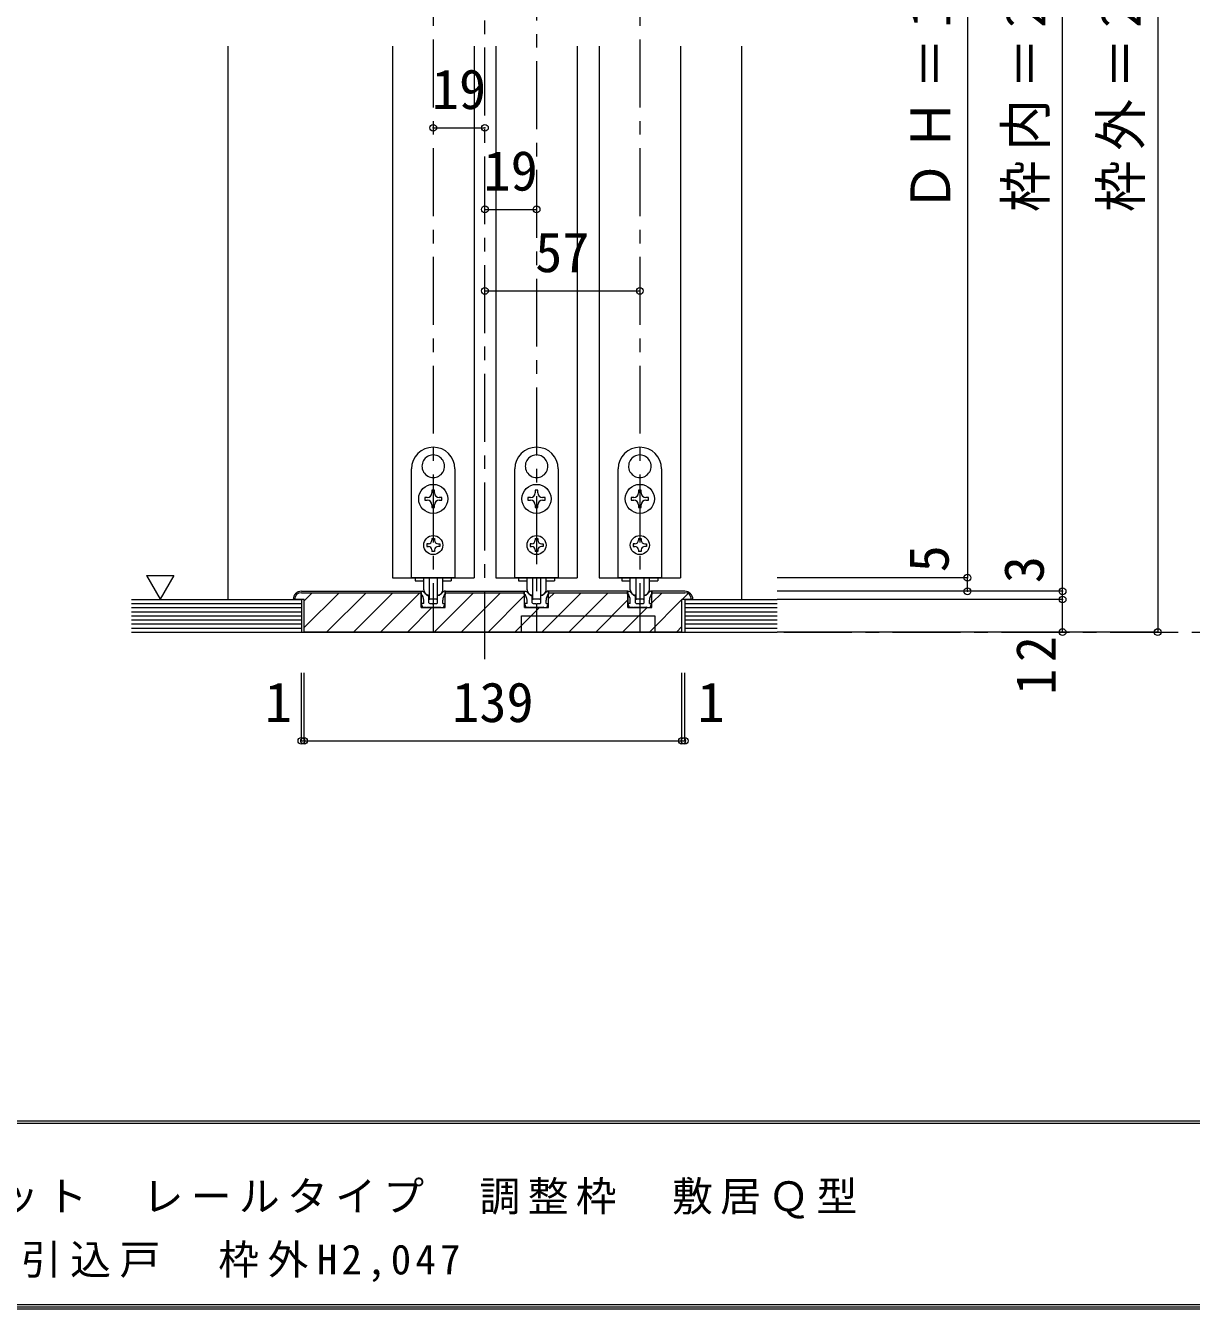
# Model space of a CAD drawing. Units: millimetres at full size, sheet at 1:5. Extents: x -957 to 993, y -689 to 708.
# Drawn here: x -528.4 to -99.6, y -689.1 to -216.9 of the extents above; entities that cross this region are included whole.
import ezdxf
from ezdxf.enums import TextEntityAlignment as Align

# ---------------------------------------------------------------- set-up
doc = ezdxf.new("R2010")
doc.units = ezdxf.units.MM
doc.header["$LTSCALE"] = 5
doc.header["$PDMODE"] = 32
doc.header["$PDSIZE"] = 2.5
doc.linetypes.add('CHAIN1', pattern=[8, 5, -1, 1, -1])
doc.layers.add('0-B_寸法', color=7, linetype='Continuous', lineweight=9)
doc.layers.add('F-1_枠', color=6, linetype='Continuous', lineweight=9)
doc.styles.add('ＭＳ ゴシック', font='')
doc.styles.get('ＭＳ ゴシック').set_extended_font_data('MS Gothic')

msp = doc.modelspace()

# ---------------------------------------------------------------- linework, layer by layer
at = {"layer": '0-B_寸法', "linetype": 'CHAIN1'}
for p, q in [((-359.481, -449.942), (-359.481, 68.058)), ((-378.481, 18.058), (-378.481, -439.942)), ((-302.481, 18.058), (-302.481, -439.942)), ((-340.481, 10.058), (-340.481, -439.942)), ((-489.481, -439.942), (-92.981, -439.942))]:
    msp.add_line(p, q, dxfattribs=at)
at = {"layer": '0-B_寸法'}
for p, q in [((-146.981, -424.942), (-146.981, 10.058)), ((-111.981, 10.058), (-111.981, -439.942)), ((-181.981, -19.942), (-181.981, -419.942)), ((-453.981, -427.942), (-453.981, -224.442)), ((-393.481, -224.442), (-393.481, -419.942)), ((-363.481, -224.442), (-363.481, -419.942)), ((-355.481, -224.442), (-355.481, -419.942)), ((-325.481, -224.442), (-325.481, -419.942)), ((-317.481, -224.442), (-317.481, -419.942)), ((-287.481, -224.442), (-287.481, -419.942)), ((-264.981, -427.942), (-264.981, -224.442)), ((-378.58, -374.793), (-378.481, -374.892)), ((-378.382, -374.793), (-378.481, -374.892)), ((-340.58, -374.793), (-340.481, -374.892)), ((-340.382, -374.793), (-340.481, -374.892)), ((-302.58, -374.793), (-302.481, -374.892)), ((-302.382, -374.793), (-302.481, -374.892)), ((-382.124, -380.931), (-381.989, -380.967)), ((-382.025, -381.102), (-381.989, -380.967)), ((-374.839, -380.931), (-374.974, -380.967)), ((-374.938, -381.102), (-374.974, -380.967)), ((-344.124, -380.931), (-343.989, -380.967)), ((-344.025, -381.102), (-343.989, -380.967)), ((-336.839, -380.931), (-336.974, -380.967)), ((-336.938, -381.102), (-336.974, -380.967)), ((-306.124, -380.931), (-305.989, -380.967)), ((-306.025, -381.102), (-305.989, -380.967)), ((-298.839, -380.931), (-298.974, -380.967)), ((-298.938, -381.102), (-298.974, -380.967)), ((-381.631, -390.442), (-381.631, -391.442)), ((-380.681, -390.442), (-381.631, -390.442)), ((-381.631, -391.442), (-380.681, -391.442)), ((-377.981, -388.742), (-377.981, -387.792)), ((-343.631, -390.442), (-343.631, -391.442)), ((-342.681, -390.442), (-343.631, -390.442)), ((-343.631, -391.442), (-342.681, -391.442)), ((-339.981, -388.742), (-339.981, -387.792)), ((-305.631, -390.442), (-305.631, -391.442)), ((-304.681, -390.442), (-305.631, -390.442)), ((-305.631, -391.442), (-304.681, -391.442)), ((-301.981, -388.742), (-301.981, -387.792)), ((-378.981, -393.142), (-378.981, -394.092)), ((-378.981, -394.092), (-377.981, -394.092)), ((-377.981, -394.092), (-377.981, -393.142)), ((-340.981, -393.142), (-340.981, -394.092)), ((-340.981, -394.092), (-339.981, -394.092)), ((-339.981, -394.092), (-339.981, -393.142)), ((-302.981, -393.142), (-302.981, -394.092)), ((-302.981, -394.092), (-301.981, -394.092)), ((-301.981, -394.092), (-301.981, -393.142)), ((-378.981, -405.542), (-378.981, -406.142)), ((-378.981, -405.542), (-377.981, -405.542)), ((-377.981, -405.542), (-377.981, -406.142)), ((-340.981, -405.542), (-340.981, -406.142)), ((-340.981, -405.542), (-339.981, -405.542)), ((-339.981, -405.542), (-339.981, -406.142)), ((-302.981, -405.542), (-302.981, -406.142)), ((-302.981, -405.542), (-301.981, -405.542)), ((-301.981, -405.542), (-301.981, -406.142)), ((-380.881, -407.442), (-380.881, -408.442)), ((-380.281, -407.442), (-380.881, -407.442)), ((-380.881, -408.442), (-380.281, -408.442)), ((-378.981, -409.742), (-378.981, -410.342)), ((-377.981, -410.342), (-378.981, -410.342)), ((-377.981, -409.742), (-377.981, -410.342)), ((-376.681, -407.442), (-376.081, -407.442)), ((-376.081, -408.442), (-376.681, -408.442)), ((-376.081, -407.442), (-376.081, -408.442)), ((-342.881, -407.442), (-342.881, -408.442)), ((-342.281, -407.442), (-342.881, -407.442)), ((-342.881, -408.442), (-342.281, -408.442)), ((-340.981, -409.742), (-340.981, -410.342)), ((-339.981, -410.342), (-340.981, -410.342)), ((-339.981, -409.742), (-339.981, -410.342)), ((-338.681, -407.442), (-338.081, -407.442)), ((-338.081, -408.442), (-338.681, -408.442)), ((-338.081, -407.442), (-338.081, -408.442)), ((-304.881, -407.442), (-304.881, -408.442)), ((-304.281, -407.442), (-304.881, -407.442)), ((-304.881, -408.442), (-304.281, -408.442)), ((-302.981, -409.742), (-302.981, -410.342)), ((-301.981, -410.342), (-302.981, -410.342)), ((-301.981, -409.742), (-301.981, -410.342)), ((-300.681, -407.442), (-300.081, -407.442)), ((-300.081, -408.442), (-300.681, -408.442)), ((-300.081, -407.442), (-300.081, -408.442)), ((-483.917, -419.129), (-478.917, -427.789)), ((-393.481, -419.942), (-363.481, -419.942)), ((-385.081, -419.942), (-385.081, -421.142)), ((-381.981, -424.363), (-381.981, -419.942)), ((-379.981, -419.942), (-379.981, -427.563)), ((-376.981, -419.942), (-376.981, -427.563)), ((-374.981, -424.363), (-374.981, -419.942)), ((-371.881, -419.942), (-371.881, -421.142)), ((-355.481, -419.942), (-325.481, -419.942)), ((-347.081, -419.942), (-347.081, -421.142)), ((-343.981, -424.363), (-343.981, -419.942)), ((-341.981, -419.942), (-341.981, -427.563)), ((-338.981, -419.942), (-338.981, -427.563)), ((-336.981, -424.363), (-336.981, -419.942)), ((-333.881, -419.942), (-333.881, -421.142)), ((-317.481, -419.942), (-287.481, -419.942)), ((-309.081, -419.942), (-309.081, -421.142)), ((-305.981, -424.363), (-305.981, -419.942)), ((-303.981, -419.942), (-303.981, -427.563)), ((-300.981, -419.942), (-300.981, -427.563)), ((-298.981, -424.363), (-298.981, -419.942)), ((-295.881, -419.942), (-295.881, -421.142)), ((-181.981, -419.942), (-251.981, -419.942)), ((-181.981, -424.942), (-181.981, -419.942)), ((-426.981, -424.942), (-382.881, -424.942)), ((-385.081, -421.142), (-381.949, -421.142)), ((-382.881, -430.942), (-382.881, -424.942)), ((-375.014, -421.142), (-371.881, -421.142)), ((-373.981, -424.942), (-374.524, -424.942)), ((-374.081, -424.942), (-344.881, -424.942)), ((-374.081, -430.942), (-374.081, -424.942)), ((-373.981, -425.942), (-373.981, -424.942)), ((-347.081, -421.142), (-343.949, -421.142)), ((-344.881, -430.942), (-344.881, -424.942)), ((-337.014, -421.142), (-333.881, -421.142)), ((-335.981, -424.942), (-336.524, -424.942)), ((-336.081, -430.942), (-336.081, -424.942)), ((-306.881, -424.942), (-336.081, -424.942)), ((-335.981, -425.942), (-335.981, -424.942)), ((-309.081, -421.142), (-305.949, -421.142)), ((-306.881, -430.942), (-306.881, -424.942)), ((-299.014, -421.142), (-295.881, -421.142)), ((-297.981, -424.942), (-298.524, -424.942)), ((-298.081, -430.942), (-298.081, -424.942)), ((-285.981, -424.942), (-298.081, -424.942)), ((-297.981, -425.942), (-297.981, -424.942)), ((-146.981, -424.942), (-251.981, -424.942)), ((-181.981, -424.942), (-251.981, -424.942)), ((-146.981, -427.942), (-146.981, -424.942)), ((-489.481, -427.942), (-426.981, -427.942)), ((-489.481, -429.442), (-426.981, -429.442)), ((-425.981, -427.942), (-429.981, -427.942)), ((-426.981, -425.442), (-382.881, -425.442)), ((-426.981, -427.942), (-426.981, -439.942)), ((-425.981, -428.416), (-423.008, -425.442)), ((-425.981, -438.315), (-413.108, -425.442)), ((-425.981, -439.942), (-425.981, -427.942)), ((-417.709, -439.942), (-403.209, -425.442)), ((-407.809, -439.942), (-393.309, -425.442)), ((-397.91, -439.942), (-383.41, -425.442)), ((-382.881, -425.383), (-382.881, -430.942)), ((-381.981, -429.442), (-382.581, -429.442)), ((-380.819, -426.354), (-382.085, -425.089)), ((-381.981, -429.442), (-381.981, -428.178)), ((-380.607, -426.442), (-380.281, -426.442)), ((-380.081, -429.142), (-380.081, -426.642)), ((-379.781, -429.442), (-378.781, -429.442)), ((-377.281, -427.863), (-379.681, -427.863)), ((-378.781, -429.442), (-378.481, -429.742)), ((-378.481, -429.742), (-378.181, -429.442)), ((-378.181, -429.442), (-377.181, -429.442)), ((-378.111, -439.942), (-363.611, -425.442)), ((-376.881, -429.142), (-376.881, -426.642)), ((-376.356, -426.442), (-376.681, -426.442)), ((-376.143, -426.354), (-374.878, -425.089)), ((-374.981, -429.442), (-374.981, -428.178)), ((-374.981, -429.442), (-374.381, -429.442)), ((-374.081, -430.942), (-374.081, -425.383)), ((-374.081, -425.442), (-344.881, -425.442)), ((-368.211, -439.942), (-353.711, -425.442)), ((-358.312, -439.942), (-344.881, -426.512)), ((-344.881, -430.942), (-344.881, -425.442)), ((-343.981, -429.442), (-344.581, -429.442)), ((-342.819, -426.354), (-344.085, -425.089)), ((-343.981, -429.442), (-343.981, -428.178)), ((-342.607, -426.442), (-342.281, -426.442)), ((-342.081, -429.142), (-342.081, -426.642)), ((-341.781, -429.442), (-340.781, -429.442)), ((-339.281, -427.863), (-341.681, -427.863)), ((-340.781, -429.442), (-340.481, -429.742)), ((-340.481, -429.742), (-340.181, -429.442)), ((-340.181, -429.442), (-339.181, -429.442)), ((-338.881, -429.142), (-338.881, -426.642)), ((-338.356, -426.442), (-338.681, -426.442)), ((-338.513, -439.942), (-324.013, -425.442)), ((-338.143, -426.354), (-336.878, -425.089)), ((-336.981, -429.442), (-336.981, -428.178)), ((-336.981, -429.442), (-336.381, -429.442)), ((-336.081, -425.442), (-306.881, -425.442)), ((-336.081, -430.942), (-336.081, -425.442)), ((-336.081, -427.611), (-333.912, -425.442)), ((-328.613, -439.942), (-314.113, -425.442)), ((-318.714, -439.942), (-306.881, -428.11)), ((-306.881, -425.383), (-306.881, -430.942)), ((-305.981, -429.442), (-306.581, -429.442)), ((-304.819, -426.354), (-306.085, -425.089)), ((-305.981, -429.442), (-305.981, -428.178)), ((-304.607, -426.442), (-304.281, -426.442)), ((-304.081, -429.142), (-304.081, -426.642)), ((-303.781, -429.442), (-302.781, -429.442)), ((-301.281, -427.863), (-303.681, -427.863)), ((-302.781, -429.442), (-302.481, -429.742)), ((-302.481, -429.742), (-302.181, -429.442)), ((-302.181, -429.442), (-301.181, -429.442)), ((-300.881, -429.142), (-300.881, -426.642)), ((-300.356, -426.442), (-300.681, -426.442)), ((-300.143, -426.354), (-298.878, -425.089)), ((-298.981, -429.442), (-298.981, -428.178)), ((-298.981, -429.442), (-298.381, -429.442)), ((-298.915, -439.942), (-286.981, -428.009)), ((-298.081, -430.942), (-298.081, -425.383)), ((-298.081, -425.442), (-285.981, -425.442)), ((-298.081, -429.209), (-294.314, -425.442)), ((-282.981, -427.942), (-286.981, -427.942)), ((-286.981, -439.942), (-286.981, -427.942)), ((-286.915, -427.942), (-284.743, -425.77)), ((-285.981, -427.942), (-251.981, -427.942)), ((-285.981, -427.942), (-285.981, -439.942)), ((-285.981, -429.442), (-251.981, -429.442)), ((-146.981, -427.942), (-251.981, -427.942)), ((-146.981, -439.942), (-146.981, -427.942)), ((-489.481, -430.942), (-426.981, -430.942)), ((-489.481, -432.442), (-426.981, -432.442)), ((-489.481, -433.942), (-426.981, -433.942)), ((-388.01, -439.942), (-379.01, -430.942)), ((-382.881, -430.942), (-374.081, -430.942)), ((-376.181, -430.942), (-380.781, -430.942)), ((-375.981, -430.742), (-376.181, -430.942)), ((-375.781, -430.942), (-375.981, -430.742)), ((-375.781, -430.942), (-374.681, -430.942)), ((-374.681, -430.942), (-374.195, -429.716)), ((-348.412, -439.942), (-339.412, -430.942)), ((-344.881, -430.942), (-336.081, -430.942)), ((-338.181, -430.942), (-342.781, -430.942)), ((-337.981, -430.742), (-338.181, -430.942)), ((-337.781, -430.942), (-337.981, -430.742)), ((-337.781, -430.942), (-336.681, -430.942)), ((-336.681, -430.942), (-336.195, -429.716)), ((-308.814, -439.942), (-299.814, -430.942)), ((-306.881, -430.942), (-298.081, -430.942)), ((-300.181, -430.942), (-304.781, -430.942)), ((-299.981, -430.742), (-300.181, -430.942)), ((-299.781, -430.942), (-299.981, -430.742)), ((-299.781, -430.942), (-298.681, -430.942)), ((-298.681, -430.942), (-298.195, -429.716)), ((-285.981, -430.942), (-251.981, -430.942)), ((-285.981, -432.442), (-251.981, -432.442)), ((-285.981, -433.942), (-251.981, -433.942)), ((-489.481, -435.442), (-426.981, -435.442)), ((-489.481, -436.942), (-426.981, -436.942)), ((-489.481, -438.442), (-426.981, -438.442)), ((-289.015, -439.942), (-286.981, -437.908)), ((-285.981, -435.442), (-251.981, -435.442)), ((-285.981, -436.942), (-251.981, -436.942)), ((-285.981, -438.442), (-251.981, -438.442)), ((-489.481, -439.942), (-251.981, -439.942)), ((-286.981, -439.942), (-425.981, -439.942)), ((-111.981, -439.942), (-251.981, -439.942))]:
    msp.add_line(p, q, dxfattribs=at)
at = {"layer": '0-B_寸法', "color": 4}
for p, q in [((-378.481, -254.442), (-359.481, -254.442)), ((-359.481, -284.442), (-340.481, -284.442)), ((-359.481, -314.442), (-302.481, -314.442)), ((-426.981, -479.942), (-426.981, -454.942)), ((-425.981, -479.942), (-425.981, -454.942)), ((-286.981, -479.942), (-286.981, -454.942)), ((-285.981, -479.942), (-285.981, -454.942)), ((-426.981, -479.942), (-425.981, -479.942)), ((-425.981, -479.942), (-286.981, -479.942)), ((-286.981, -479.942), (-285.981, -479.942))]:
    msp.add_line(p, q, dxfattribs=at)
at = {"layer": '0-B_寸法'}
for points in [[(-370.481, -379.942), (-370.481, -419.942), (-386.481, -419.942), (-386.481, -379.942)], [(-332.481, -379.942), (-332.481, -419.942), (-348.481, -419.942), (-348.481, -379.942)], [(-294.481, -379.942), (-294.481, -419.942), (-310.481, -419.942), (-310.481, -379.942)], [(-377.981, -387.792), (-378.981, -387.792), (-378.981, -388.742)], [(-376.281, -391.442), (-375.331, -391.442), (-375.331, -390.442), (-376.281, -390.442)], [(-339.981, -387.792), (-340.981, -387.792), (-340.981, -388.742)], [(-338.281, -391.442), (-337.331, -391.442), (-337.331, -390.442), (-338.281, -390.442)], [(-301.981, -387.792), (-302.981, -387.792), (-302.981, -388.742)], [(-300.281, -391.442), (-299.331, -391.442), (-299.331, -390.442), (-300.281, -390.442)], [(-483.917, -419.129), (-473.917, -419.129), (-478.917, -427.789)], [(-382.981, -425.942), (-382.981, -424.942), (-382.438, -424.942)], [(-344.981, -425.942), (-344.981, -424.942), (-344.438, -424.942)], [(-306.981, -425.942), (-306.981, -424.942), (-306.438, -424.942)], [(-381.181, -430.942), (-382.281, -430.942), (-382.767, -429.716)], [(-381.181, -430.942), (-380.981, -430.742), (-380.781, -430.942)], [(-345.981, -439.942), (-345.981, -433.942), (-296.981, -433.942), (-296.981, -439.942)], [(-343.181, -430.942), (-344.281, -430.942), (-344.767, -429.716)], [(-343.181, -430.942), (-342.981, -430.742), (-342.781, -430.942)], [(-305.181, -430.942), (-306.281, -430.942), (-306.767, -429.716)], [(-305.181, -430.942), (-304.981, -430.742), (-304.781, -430.942)]]:
    msp.add_lwpolyline(points, dxfattribs=at)
for centre, radius in [((-378.481, -390.942), 5.35), ((-340.481, -390.942), 5.35), ((-302.481, -390.942), 5.35), ((-378.481, -407.942), 3.5), ((-340.481, -407.942), 3.5), ((-302.481, -407.942), 3.5)]:
    msp.add_circle(centre, radius, dxfattribs=at)
for centre, radius, start, end in [((-378.481, -379.942), 8, 0, 180), ((-340.481, -379.942), 8, 0, 180), ((-302.481, -379.942), 8, 0, 180), ((-378.481, -378.942), 4.15, 91.3645, 208.6355), ((-378.481, -378.942), 4.15, 331.3645, 88.6355), ((-340.481, -378.942), 4.15, 91.3645, 208.6355), ((-340.481, -378.942), 4.15, 331.3645, 88.6355), ((-302.481, -378.942), 4.15, 91.3645, 208.6355), ((-302.481, -378.942), 4.15, 331.3645, 88.6355), ((-378.481, -378.942), 4.15, 211.3645, 328.6355), ((-340.481, -378.942), 4.15, 211.3645, 328.6355), ((-302.481, -378.942), 4.15, 211.3645, 328.6355), ((-380.681, -388.742), 1.7, 270, 0), ((-380.681, -393.142), 1.7, 0, 90), ((-376.281, -388.742), 1.7, 180, 270), ((-376.281, -393.142), 1.7, 90, 180), ((-342.681, -388.742), 1.7, 270, 0), ((-342.681, -393.142), 1.7, 0, 90), ((-338.281, -388.742), 1.7, 180, 270), ((-338.281, -393.142), 1.7, 90, 180), ((-304.681, -388.742), 1.7, 270, 0), ((-304.681, -393.142), 1.7, 0, 90), ((-300.281, -388.742), 1.7, 180, 270), ((-300.281, -393.142), 1.7, 90, 180), ((-380.281, -406.142), 1.3, 270, 0), ((-380.281, -409.742), 1.3, 0, 90), ((-376.681, -406.142), 1.3, 180, 270), ((-376.681, -409.742), 1.3, 90, 180), ((-342.281, -406.142), 1.3, 270, 0), ((-342.281, -409.742), 1.3, 0, 90), ((-338.681, -406.142), 1.3, 180, 270), ((-338.681, -409.742), 1.3, 90, 180), ((-304.281, -406.142), 1.3, 270, 0), ((-304.281, -409.742), 1.3, 0, 90), ((-300.681, -406.142), 1.3, 180, 270), ((-300.681, -409.742), 1.3, 90, 180), ((-426.981, -427.942), 3, 90, 180), ((-382.438, -425.442), 0.5, 45, 90), ((-379.981, -424.363), 2, 180, 264.78409), ((-376.981, -424.363), 2, 275.21591, 0), ((-374.524, -425.442), 0.5, 90, 135), ((-344.438, -425.442), 0.5, 45, 90), ((-341.981, -424.363), 2, 180, 264.78409), ((-338.981, -424.363), 2, 275.21591, 0), ((-336.524, -425.442), 0.5, 90, 135), ((-306.438, -425.442), 0.5, 45, 90), ((-303.981, -424.363), 2, 180, 264.78409), ((-300.981, -424.363), 2, 275.21591, 0), ((-298.524, -425.442), 0.5, 90, 135), ((-285.981, -427.942), 3, 0, 90), ((-426.981, -427.942), 2.5, 90, 180), ((-384.981, -428.178), 3, 0, 48.19), ((-382.581, -429.642), 0.2, 90, 201.616), ((-380.607, -426.142), 0.3, 225, 270), ((-380.281, -426.642), 0.2, 0, 90), ((-380.181, -426.554), 0.2, 0, 84.78409), ((-379.781, -429.142), 0.3, 180, 270), ((-379.681, -427.563), 0.3, 180, 270), ((-377.281, -427.563), 0.3, 270, 0), ((-377.181, -429.142), 0.3, 270, 0), ((-376.781, -426.554), 0.2, 95.21591, 180), ((-376.681, -426.642), 0.2, 90, 180), ((-376.356, -426.142), 0.3, 270, 315), ((-371.981, -428.178), 3, 131.81, 180), ((-374.381, -429.642), 0.2, 338.384, 90), ((-346.981, -428.178), 3, 0, 48.19), ((-344.581, -429.642), 0.2, 90, 201.616), ((-342.607, -426.142), 0.3, 225, 270), ((-342.281, -426.642), 0.2, 0, 90), ((-342.181, -426.554), 0.2, 0, 84.78409), ((-341.781, -429.142), 0.3, 180, 270), ((-341.681, -427.563), 0.3, 180, 270), ((-339.281, -427.563), 0.3, 270, 0), ((-339.181, -429.142), 0.3, 270, 0), ((-338.781, -426.554), 0.2, 95.21591, 180), ((-338.681, -426.642), 0.2, 90, 180), ((-338.356, -426.142), 0.3, 270, 315), ((-333.981, -428.178), 3, 131.81, 180), ((-336.381, -429.642), 0.2, 338.384, 90), ((-308.981, -428.178), 3, 0, 48.19), ((-306.581, -429.642), 0.2, 90, 201.616), ((-304.607, -426.142), 0.3, 225, 270), ((-304.281, -426.642), 0.2, 0, 90), ((-304.181, -426.554), 0.2, 0, 84.78409), ((-303.781, -429.142), 0.3, 180, 270), ((-303.681, -427.563), 0.3, 180, 270), ((-301.281, -427.563), 0.3, 270, 0), ((-301.181, -429.142), 0.3, 270, 0), ((-300.781, -426.554), 0.2, 95.21591, 180), ((-300.681, -426.642), 0.2, 90, 180), ((-300.356, -426.142), 0.3, 270, 315), ((-295.981, -428.178), 3, 131.81, 180), ((-298.381, -429.642), 0.2, 338.384, 90), ((-285.981, -427.942), 2.5, 0, 90)]:
    msp.add_arc(centre, radius, start, end, dxfattribs=at)
for p in [(-378.481, -254.442), (-359.481, -254.442), (-359.481, -284.442), (-340.481, -284.442), (-359.481, -314.442), (-302.481, -314.442), (-181.981, -419.942), (-181.981, -424.942), (-146.981, -424.942), (-146.981, -427.942), (-146.981, -439.942), (-111.981, -439.942), (-426.981, -479.942), (-425.981, -479.942), (-286.981, -479.942), (-285.981, -479.942)]:
    msp.add_point(p, dxfattribs=at)
at = {"layer": 'F-1_枠'}
for p, q in [((992.782, -619.898), (-957.218, -619.898)), ((992.782, -620.731), (-957.218, -620.731)), ((992.782, -687.398), (-957.218, -687.398)), ((992.782, -688.231), (-957.218, -688.231)), ((992.782, -689.065), (-957.218, -689.065))]:
    msp.add_line(p, q, dxfattribs=at)

# ---------------------------------------------------------------- texts
at = {"layer": '0-B_寸法', "style": 'ＭＳ ゴシック'}
for s, p in [('19', (-378.981, -251.942)), ('19', (-359.981, -281.942)), ('57', (-340.981, -311.942)), ('1', (-440.433, -477.442)), ('139', (-371.481, -477.442)), ('1', (-281.3, -477.442))]:
    msp.add_text(s, height=14.66, dxfattribs=at).set_placement(p, align=Align.BOTTOM_LEFT)
for s, p in [('5', (-184.481, -417.942)), ('3', (-149.481, -421.942))]:
    msp.add_text(s, height=14.66, rotation=90, dxfattribs=at).set_placement(p, align=Align.BOTTOM_LEFT)
at = {"layer": '0-B_寸法', "char_height": 14.66, "attachment_point": 7, "rotation": 90, "style": 'ＭＳ ゴシック'}
for s, insert in [('\\T1.19;\\W0.95;ＤＨ＝1,983', (-184.481, -285.451)), ('\\T1.19;\\W0.95;枠内＝2,002', (-149.481, -285.451)), ('\\T1.19;\\W0.95;枠外＝2,047', (-114.481, -285.451)), ('\\T1.27;\\W0.95;12', (-149.481, -462.986))]:
    msp.add_mtext(s, dxfattribs=dict(at, insert=insert))
at = {"layer": '0-B_寸法', "char_height": 11, "attachment_point": 7, "style": 'ＭＳ ゴシック'}
for s, insert in [('\\T1.18;ピノアース\u3000H20Ｌ字開口納まり枠セット\u3000レールタイプ\u3000調整枠\u3000敷居Ｑ型', (-830.551, -655.731)), ('\\T1.21;【L】片引戸＋【R】３枚引込戸\u3000枠外H2,047', (-729.845, -679.065))]:
    msp.add_mtext(s, dxfattribs=dict(at, insert=insert))

doc.saveas('drawing.dxf')
